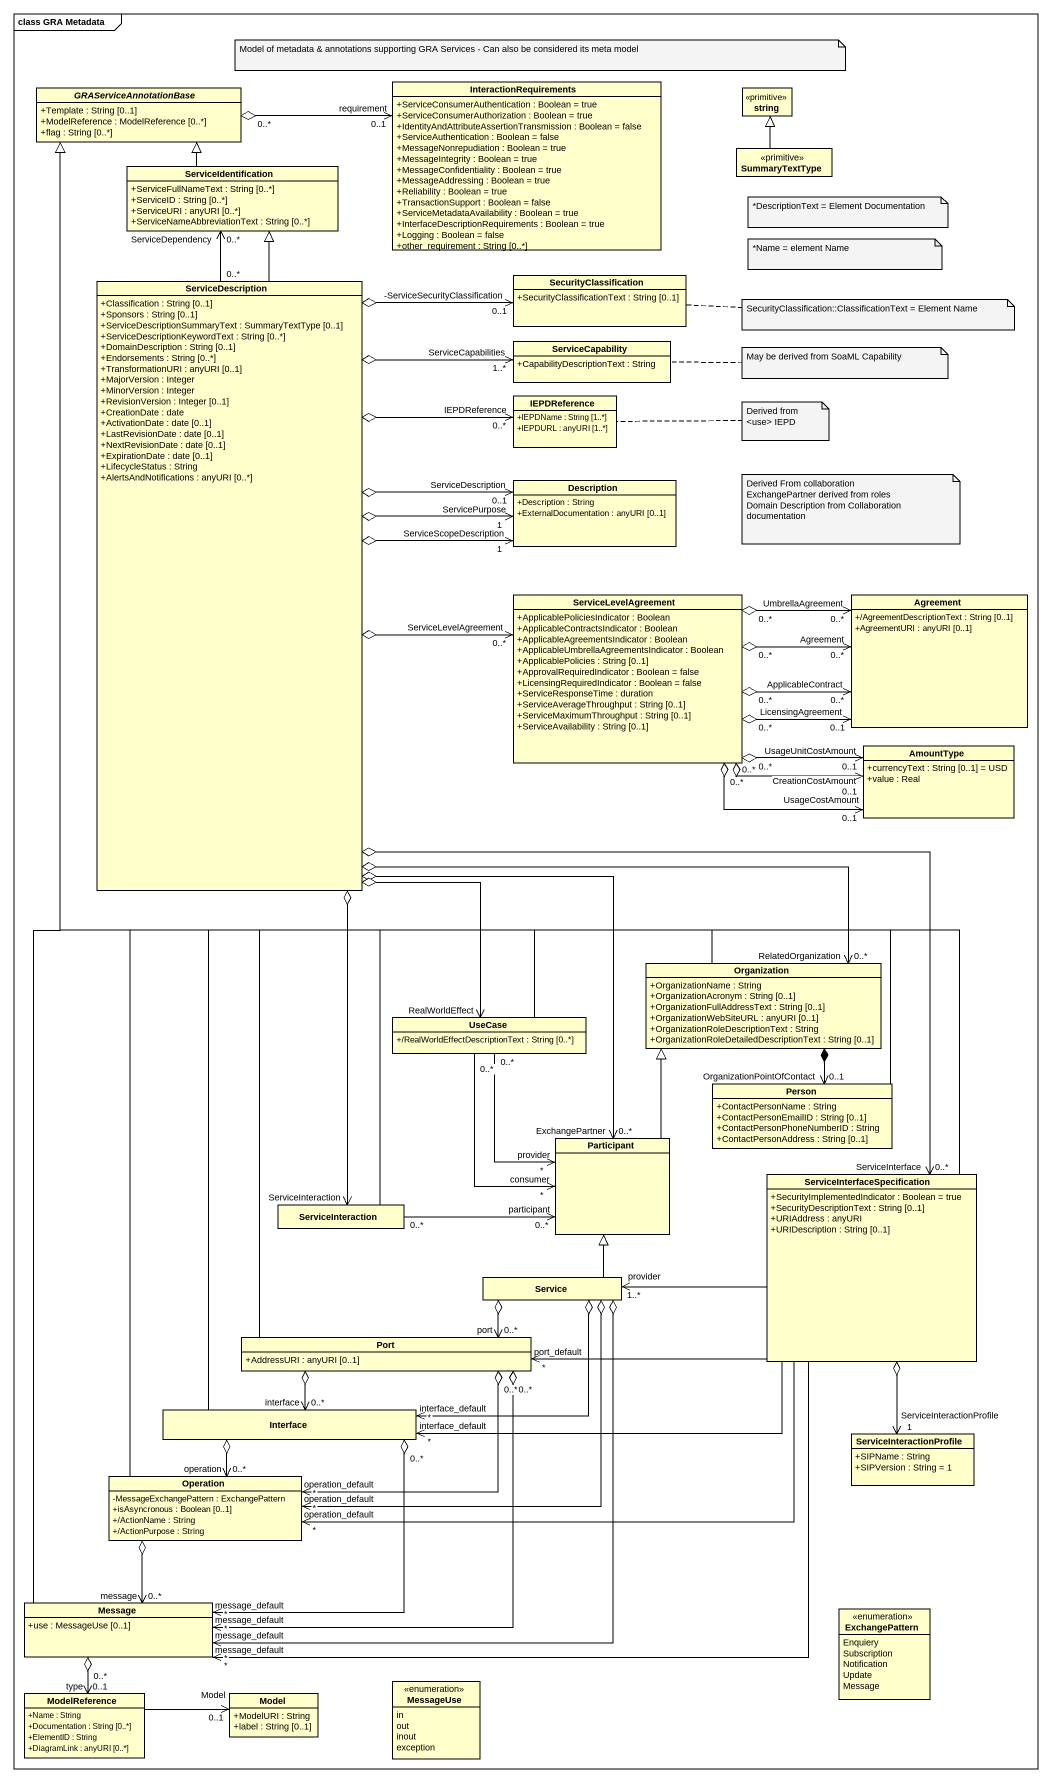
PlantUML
@startuml
mainframe class GRA Metadata
hide circle
hide empty members
skinparam classAttributeIconSize 0
abstract class GRAServiceAnnotationBase {
  +Template : String [0..1]
  +ModelReference : ModelReference [0..*]
  +flag : String [0..*]
}
class InteractionRequirements {
  +ServiceConsumerAuthentication : Boolean = true
  +ServiceConsumerAuthorization : Boolean = true
  +IdentityAndAttributeAssertionTransmission : Boolean = false
  +ServiceAuthentication : Boolean = false
  +MessageNonrepudiation : Boolean = true
  +MessageIntegrity : Boolean = true
  +MessageConfidentiality : Boolean = true
  +MessageAddressing : Boolean = true
  +Reliability : Boolean = true
  +TransactionSupport : Boolean = false
  +ServiceMetadataAvailability : Boolean = true
  +InterfaceDescriptionRequirements : Boolean = true
  +Logging : Boolean = false
  +other_requirement : String [0..*]
}
class string <<primitive>>
class ServiceIdentification {
  +ServiceFullNameText : String [0..*]
  +ServiceID : String [0..*]
  +ServiceURI : anyURI [0..*]
  +ServiceNameAbbreviationText : String [0..*]
}
class SummaryTextType <<primitive>>
class ServiceDescription {
  +Classification : String [0..1]
  +Sponsors : String [0..1]
  +ServiceDescriptionSummaryText : SummaryTextType [0..1]
  +ServiceDescriptionKeywordText : String [0..*]
  +DomainDescription : String [0..1]
  +Endorsements : String [0..*]
  +TransformationURI : anyURI [0..1]
  +MajorVersion : Integer
  +MinorVersion : Integer
  +RevisionVersion : Integer [0..1]
  +CreationDate : date
  +ActivationDate : date [0..1]
  +LastRevisionDate : date [0..1]
  +NextRevisionDate : date [0..1]
  +ExpirationDate : date [0..1]
  +LifecycleStatus : String
  +AlertsAndNotifications : anyURI [0..*]
}
class SecurityClassification {
  +SecurityClassificationText : String [0..1]
}
class ServiceCapability {
  +CapabilityDescriptionText : String
}
class IEPDReference {
  +IEPDName : String [1..*]
  +IEPDURL : anyURI [1..*]
}
class Description {
  +Description : String
  +ExternalDocumentation : anyURI [0..1]
}
class ServiceLevelAgreement {
  +ApplicablePoliciesIndicator : Boolean
  +ApplicableContractsIndicator : Boolean
  +ApplicableAgreementsIndicator : Boolean
  +ApplicableUmbrellaAgreementsIndicator : Boolean
  +ApplicablePolicies : String [0..1]
  +ApprovalRequiredIndicator : Boolean = false
  +LicensingRequiredIndicator : Boolean = false
  +ServiceResponseTime : duration
  +ServiceAverageThroughput : String [0..1]
  +ServiceMaximumThroughput : String [0..1]
  +ServiceAvailability : String [0..1]
}
class Agreement {
  +/AgreementDescriptionText : String [0..1]
  +AgreementURI : anyURI [0..1]
}
class AmountType {
  +currencyText : String [0..1] = USD
  +value : Real
}
class Organization {
  +OrganizationName : String
  +OrganizationAcronym : String [0..1]
  +OrganizationFullAddressText : String [0..1]
  +OrganizationWebSiteURL : anyURI [0..1]
  +OrganizationRoleDescriptionText : String
  +OrganizationRoleDetailedDescriptionText : String [0..1]
}
class "UseCase" as UseCase_ {
  +/RealWorldEffectDescriptionText : String [0..*]
}
class "Person" as Person_ {
  +ContactPersonName : String
  +ContactPersonEmailID : String [0..1]
  +ContactPersonPhoneNumberID : String
  +ContactPersonAddress : String [0..1]
}
class "Participant" as Participant_
class "ServiceInterfaceSpecification" as ServiceInterfaceSpecificatio {
  +SecurityImplementedIndicator : Boolean = true
  +SecurityDescriptionText : String [0..1]
  +URIAddress : anyURI
  +URIDescription : String [0..1]
}
class ServiceInteraction
class Service
class "Port" as Port_ {
  +AddressURI : anyURI [0..1]
}
class "Interface" as Interface_
class ServiceInteractionProfile {
  +SIPName : String
  +SIPVersion : String = 1
}
class Operation {
  -MessageExchangePattern : ExchangePattern
  +isAsyncronous : Boolean [0..1]
  +/ActionName : String
  +/ActionPurpose : String
}
class Message {
  +use : MessageUse [0..1]
}
enum ExchangePattern {
  Enquiery
  Subscription
  Notification
  Update
  Message
}
enum MessageUse {
  in
  out
  inout
  exception
}
class ModelReference {
  +Name : String
  +Documentation : String [0..*]
  +ElementID : String
  +DiagramLink : anyURI [0..*]
}
class Model {
  +ModelURI : String
  +label : String [0..1]
}
InteractionRequirements "requirement\n0..1" <-left-o "0..*" GRAServiceAnnotationBase
ServiceIdentification -up-|> GRAServiceAnnotationBase
SummaryTextType -up-|> string
ServiceDescription "0..*" -up-> "ServiceDependency\n0..*" ServiceIdentification
ServiceDescription -up-|> ServiceIdentification
ServiceDescription o-up-> "ServiceCapabilities\n1..*" ServiceCapability
ServiceDescription o-right-> "IEPDReference\n0..*" IEPDReference
ServiceDescription o-right-> "ServiceLevelAgreement\n0..*" ServiceLevelAgreement
ServiceDescription o--> "RelatedOrganization\n0..*" Organization
ServiceDescription o--> "RealWorldEffect" UseCase_
ServiceDescription o--> "ExchangePartner\n0..*" Participant_
ServiceDescription o--> "ServiceInterface\n0..*" ServiceInterfaceSpecificatio
ServiceDescription o--> "ServiceInteraction" ServiceInteraction
SecurityClassification "-ServiceSecurityClassification\n0..1" <--o ServiceDescription
Description "ServiceDescription\n0..1" <-left-o ServiceDescription
Description "ServicePurpose\n1" <-left-o ServiceDescription
Description "ServiceScopeDescription\n1" <-left-o ServiceDescription
ServiceLevelAgreement "0..*" o-right-> "Agreement\n0..*" Agreement
ServiceLevelAgreement "0..*" o-right-> "LicensingAgreement\n0..1" Agreement
ServiceLevelAgreement "0..*" o-right-> "UmbrellaAgreement\n0..*" Agreement
ServiceLevelAgreement "0..*" o-right-> "ApplicableContract\n0..*" Agreement
AmountType "UsageCostAmount\n0..1" <-left-o "0..*" ServiceLevelAgreement
AmountType "UsageUnitCostAmount\n0..1" <-left-o "0..*" ServiceLevelAgreement
AmountType "CreationCostAmount\n0..1" <-left-o "0..*" ServiceLevelAgreement
Organization -up-|> GRAServiceAnnotationBase
Organization *--> "OrganizationPointOfContact\n0..1" Person_
UseCase_ -up-|> GRAServiceAnnotationBase
UseCase_ "0..*" --> "consumer\n*" Participant_
Person_ -up-|> GRAServiceAnnotationBase
Participant_ -up-|> Organization
Participant_ "provider\n*" <-up- "0..*" UseCase_
ServiceInterfaceSpecificatio -up-|> GRAServiceAnnotationBase
ServiceInterfaceSpecificatio o--> "ServiceInteractionProfile\n1" ServiceInteractionProfile
ServiceInteraction -up-|> GRAServiceAnnotationBase
ServiceInteraction "0..*" -right-> "participant\n0..*" Participant_
Service -up-|> Participant_
Service "provider\n1..*" <-right- ServiceInterfaceSpecificatio
Port_ -up-|> GRAServiceAnnotationBase
Port_ "port_default\n*" <-right- ServiceInterfaceSpecificatio
Port_ "port\n0..*" <-right-o Service
Interface_ -up-|> GRAServiceAnnotationBase
Interface_ "interface_default\n*" <-right- ServiceInterfaceSpecificatio
Interface_ "interface_default\n*" <-right-o Service
Interface_ "interface\n0..*" <-up-o Port_
Operation -up-|> GRAServiceAnnotationBase
Operation "operation_default\n*" <-right- ServiceInterfaceSpecificatio
Operation "operation_default\n*" <-up-o Service
Operation "operation_default\n*" <-up-o "0..*" Port_
Operation "operation\n0..*" <-up-o Interface_
Message -up-|> GRAServiceAnnotationBase
Message "message_default\n*" <-right- ServiceInterfaceSpecificatio
Message "message_default\n*" <-up-o Service
Message "message_default\n*" <-up-o "0..*" Port_
Message "message_default\n*" <-up-o "0..*" Interface_
Message "message\n0..*" <-up-o Operation
Message "0..*" o--> "type\n0..1" ModelReference
ModelReference -right-> "Model\n0..1" Model
note as N1
  Model of metadata & annotations supporting GRA Services - Can also be considered its meta model
end note
note as N2
  *DescriptionText = Element Documentation
end note
note as N3
  *Name = element Name
end note
note right of SecurityClassification : SecurityClassification::ClassificationText = Element Name
note right of ServiceCapability : May be derived from SoaML Capability
note right of IEPDReference : Derived from <use> IEPD
note as N7
  Derived From collaboration
  ExchangePartner derived from roles
  Domain Description from Collaboration documentation
end note
@enduml
